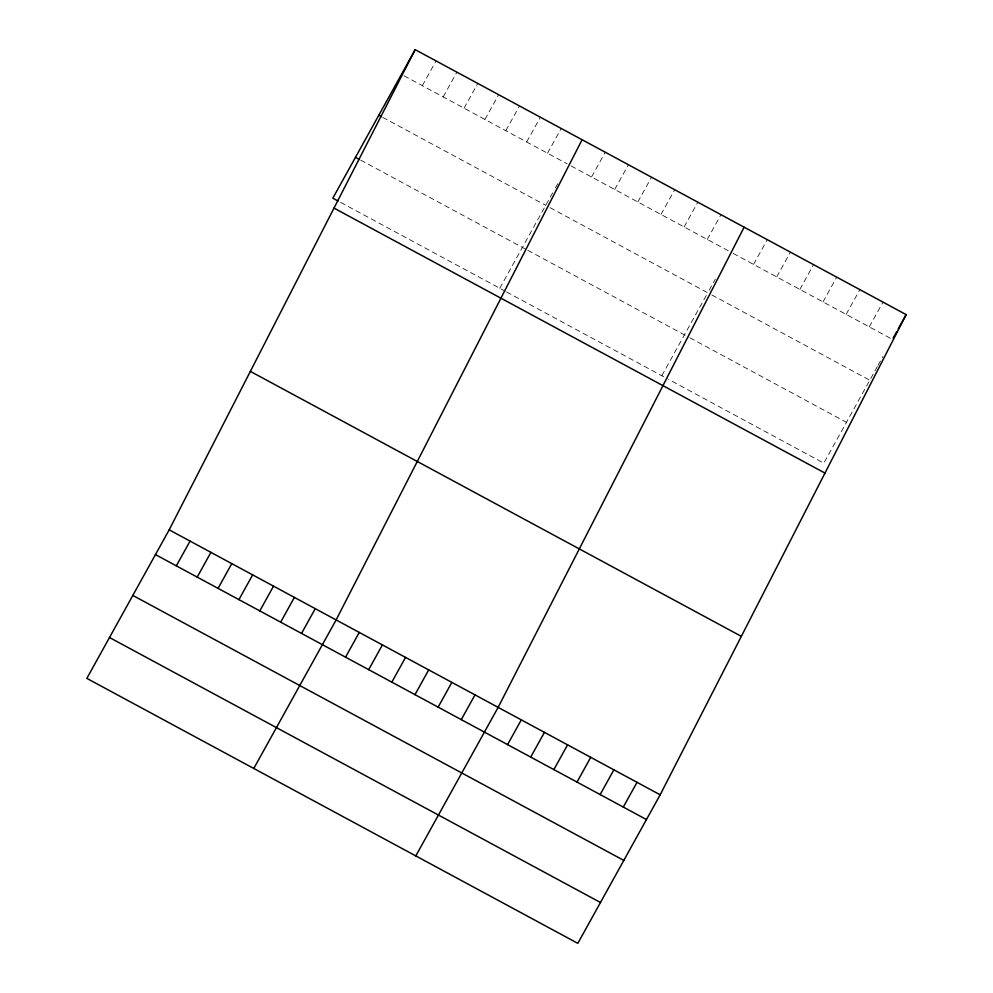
<?xml version="1.0" encoding="UTF-8"?>
<svg xmlns="http://www.w3.org/2000/svg" width="993" height="993" viewBox="0 0 993 993"><rect width="100%" height="100%" fill="white"/><g stroke="black" fill="none" stroke-linecap="round" stroke-linejoin="round"><path stroke-width="0.74" stroke-dasharray="4.96 3.72" d="M422.323 85.659L436.039 60.908M443.188 96.917L456.904 72.179M464.054 108.175L477.77 83.437M484.919 119.445L498.635 94.695M505.785 130.704L519.5 105.953M526.65 141.962L540.366 117.224M547.515 153.22L561.231 128.482M499.764 288.28L553.287 191.723M555.348 188.012L558.774 181.818M591.53 176.977L605.246 152.239M614.679 189.477L628.395 164.726M637.829 201.964L651.545 177.213M660.966 214.451L674.681 189.713M684.115 226.95L697.831 202.2M707.264 239.437L720.98 214.687M661.797 375.714L707.761 292.774L549.824 207.537M709.139 290.304L715.32 279.157M753.55 264.423L767.279 239.673M776.7 276.91L790.416 252.172M799.849 289.41L813.565 264.659M822.998 301.897L836.714 277.146M846.148 314.384L859.864 289.646M869.285 326.883L883 302.133M877.34 366.603L823.818 463.16L668.599 379.388M878.023 365.362L882.827 356.698M404.064 75.803L567.077 163.783M571.112 165.955L729.048 251.192M733.132 253.401L891.069 338.638M382.715 117.36L545.74 205.34M711.857 294.983L869.794 380.22M360.695 160.146L526.501 249.628M527.854 250.36L688.521 337.074M689.887 337.806L846.458 422.31M340.661 202.411L505.214 291.21M506.579 291.954L667.234 378.656"/><path stroke-width="1.49" d="M169.182 529.84L415.173 49.65L906.15 314.62L660.171 794.81L577.827 943.35L86.85 678.38L169.182 529.84L660.171 794.81M582.097 139.74L336.118 619.93L253.786 768.47M744.129 227.186L498.138 707.376L415.806 855.904M415.173 49.65L332.829 198.19L338.054 200.996M176.332 565.849L190.048 541.098M197.197 577.107L210.913 552.369M218.063 588.365L231.779 563.627M238.928 599.635L252.644 574.885M259.806 610.894L273.522 586.143M280.671 622.152L294.387 597.414M301.537 633.41L315.253 608.672M345.552 657.167L359.267 632.429M368.688 669.667L382.404 644.916M391.838 682.154L405.554 657.403M414.987 694.641L428.703 669.903M438.136 707.14L451.852 682.39M461.273 719.627L475.002 694.877M507.572 744.613L521.288 719.863M530.721 757.1L544.437 732.362M553.871 769.6L567.586 744.849M577.007 782.087L590.723 757.336M600.157 794.574L613.873 769.836M623.306 807.073L637.022 782.323M893.154 338.067L896.766 331.563M898.206 328.956L906.15 314.62M378.805 115.25L381.411 116.653M355.482 157.328L359.392 159.451M333.996 208.108L824.972 473.09M250.36 371.382L741.337 636.352M155.467 554.591L646.455 819.56M132.826 595.44L623.803 860.41M109.491 637.518L600.48 902.5"/></g></svg>
